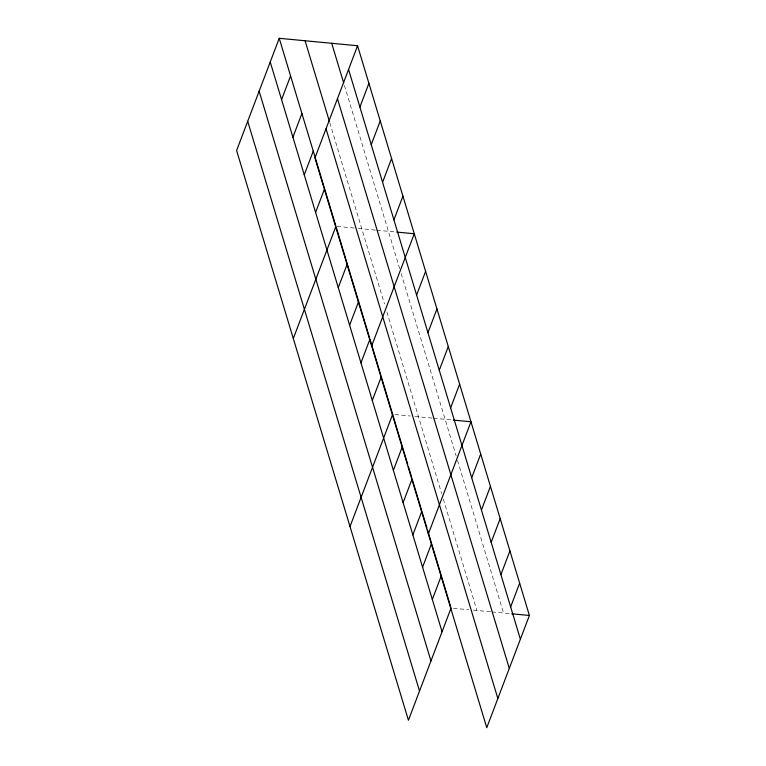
<?xml version="1.0" encoding="UTF-8"?>
<svg xmlns="http://www.w3.org/2000/svg" width="766" height="766" viewBox="0 0 766 766"><rect width="100%" height="100%" fill="white"/><g stroke="black" fill="none" stroke-linecap="round" stroke-linejoin="round"><path stroke-width="0.57" stroke-dasharray="3.83 2.87" d="M337.117 226.42L357.09 228.325M358.268 228.431L375.685 230.087M376.843 230.202L395.467 231.974M394.997 414.54L410.27 415.995M414.971 416.445L432.388 418.102M433.546 418.207L453.348 420.094M453.415 608.252L468.687 609.707M473.388 610.148L490.805 611.804M491.963 611.919L510.596 613.69M344.432 85.447L399.756 268.904M401.135 273.462L456.201 456.048M457.541 460.5L503.54 613.02M329.83 122.799L384.475 303.968M386.878 311.944L441.656 493.591M443.342 499.164L476.912 610.483"/><path stroke-width="1.15" d="M357.569 45.749L314.931 157.968L486.764 727.7L529.392 615.471L357.569 45.749L279.236 38.3L236.608 150.529L408.431 720.251L451.069 608.032M281.572 99.618L290.582 75.901M292.909 137.219L301.919 113.502M304.255 174.82L313.265 151.103M315.592 212.421L324.602 188.704L335.939 226.315L293.311 338.534M359.896 107.068L368.906 83.35M371.242 144.669L380.242 120.951M338.275 287.633L347.285 263.916L336.284 227.454M382.579 182.27L391.589 158.552M349.612 325.234L358.622 301.517M393.916 219.871L402.926 196.153M360.958 362.835L369.968 339.118L380.961 375.579M371.634 345.983L414.272 233.754L396.644 232.079M372.295 400.436L381.305 376.719L402.38 446.607L393.37 470.324M416.599 295.073L425.609 271.356M350.014 526.548L392.642 414.32M427.935 332.674L436.946 308.957M439.282 370.275L448.292 346.567M403.108 502.611L412.118 478.894L421.52 510.06M450.619 407.885L459.629 384.168M412.845 534.888L421.855 511.171L426.892 527.87M428.338 533.988L470.966 421.769L453.348 420.094M422.583 567.175L431.593 543.458L427.562 530.101M471.693 477.764L480.703 454.046M432.321 599.462L441.331 575.745M481.431 510.051L490.441 486.333M491.169 542.338L500.179 518.62M500.907 574.624L509.917 550.907M510.644 606.902L519.654 583.194M511.765 613.796L529.392 615.471M348.559 69.467L520.382 639.189M331.716 43.289L343.743 83.168M337.461 98.67L509.285 668.402M305.088 40.761L329.485 121.66M326.029 128.765L497.852 698.496M279.236 38.3L324.257 187.565M347.63 265.055L369.624 337.978M402.715 447.717L407.751 464.416M408.422 466.647L411.782 477.773M431.928 544.569L450.734 606.911M270.235 62.017L442.059 631.749M259.138 91.221L430.961 660.953M247.705 121.315L419.529 691.047"/></g></svg>
